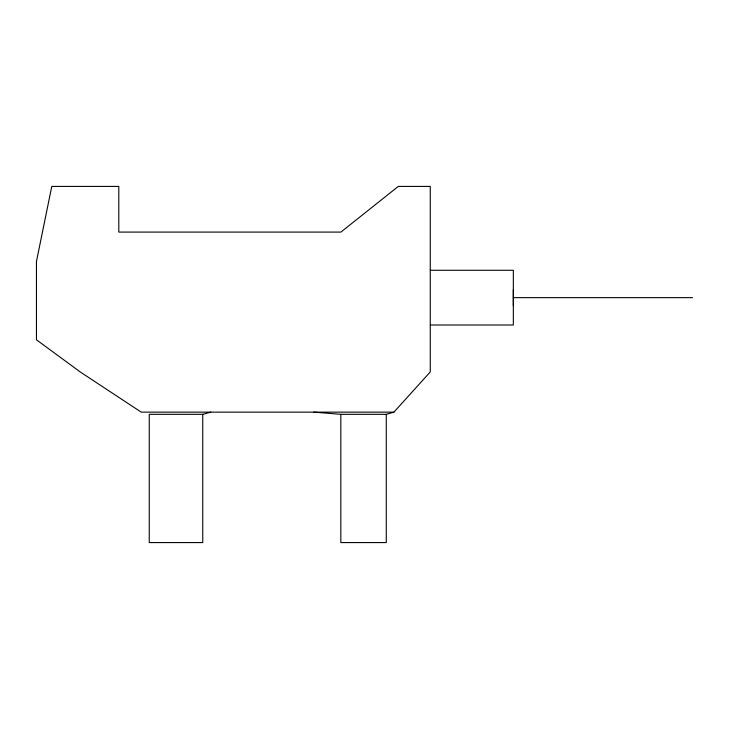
<?xml version="1.0" encoding="UTF-8"?>
<svg xmlns="http://www.w3.org/2000/svg" width="729" height="729" viewBox="0 0 729 729"><rect width="100%" height="100%" fill="white"/><g stroke="black" fill="none" stroke-linecap="round" stroke-linejoin="round"><path stroke-width="1.09" d="M513.334 305.688L513.334 289.604M393.906 412.14L430.256 371.954L430.256 186.414L398.298 186.414L340.908 232.086L118.8 232.086L118.8 186.414L51.777 186.414L36.45 261.511L36.45 339.787L80.236 371.954L141.226 412.14L393.906 412.14L386.27 414.327L340.835 414.327L313.844 412.14M202.753 414.327L202.753 542.586L149.254 542.586L149.254 414.327L202.753 414.327L210.772 412.14M430.256 270.277L513.334 270.277L513.334 325.006L430.256 325.006M513.334 297.642L692.55 297.642M386.27 414.327L386.27 542.586L340.835 542.586L340.835 414.327"/></g></svg>
